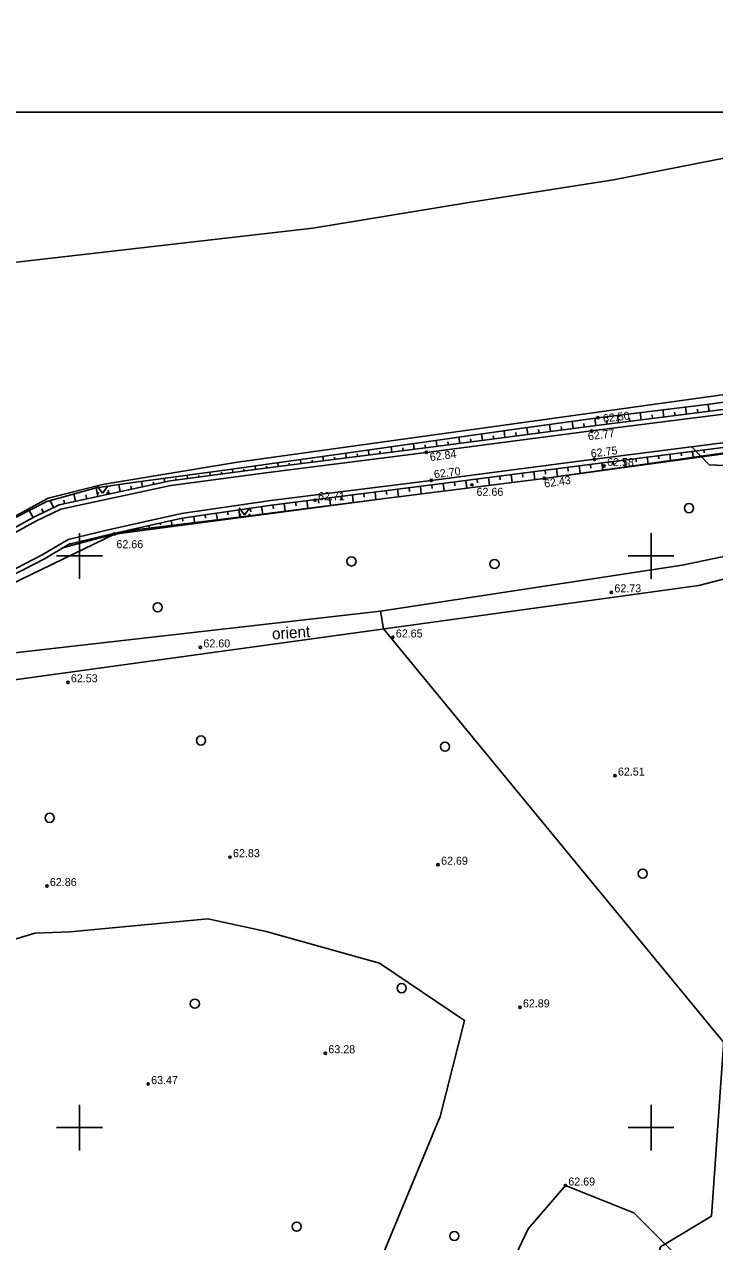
# Model space of a CAD drawing. Extents: x 642341 to 644194, y 6457989 to 6459379.
# Drawn here: x 642995.2 to 643055.6, y 6458340 to 6458446.5 of the extents above; entities that cross this region are included whole.
import ezdxf

# ---------------------------------------------------------------- set-up
doc = ezdxf.new("R2010")
doc.units = 0
for name, color, linetype in [('HALJASTUS', 7, 'Continuous'), ('HORISONTAAL-EH2000', 7, 'Continuous'), ('KORGUS-EH2000', 7, 'Continuous'), ('MOOTPIIR', 7, 'Continuous'), ('PIIR', 7, 'Continuous'), ('RELJEEF', 7, 'Continuous'), ('SITRASS', 7, 'Continuous'), ('TEE', 7, 'Continuous'), ('VORK', 7, 'Continuous'), ('VORMISTUS', 7, 'Continuous')]:
    doc.layers.add(name, color=color, linetype=linetype)

msp = doc.modelspace()

# ---------------------------------------------------------------- linework, layer by layer
at = {"layer": 'HALJASTUS'}
for p, q in [((643001.56, 6458406.1), (643002.02, 6458405.49)), ((643002.02, 6458405.49), (643002.47, 6458406.1)), ((643013.98, 6458404.21), (643014.44, 6458403.6)), ((643014.44, 6458403.6), (643014.89, 6458404.21))]:
    msp.add_line(p, q, dxfattribs=at)
msp.add_lwpolyline([(643062.86, 6458339.69), (643052.65, 6458338.38), (643048.49, 6458342.54), (643042.5, 6458344.93), (643039.24, 6458341.15), (643035.67, 6458333.58), (643020.66, 6458333.42), (642992.75, 6458331.89), (642979.69, 6458332.58), (642968, 6458335.69), (642969.87, 6458349.59), (642972.54, 6458364.7), (642974.95, 6458375.54), (642977.1, 6458389.73), (642985.02, 6458394.61), (642992.14, 6458396.63), (643003.06, 6458401.91), (643026.72, 6458405.04), (643040.65, 6458406.79), (643068.48, 6458410.6)], dxfattribs=at)
for centre, radius in [((643001.62, 6458405.49), 0.055), ((643002.45, 6458405.49), 0.055), ((643053.32, 6458404.18), 0.4), ((643014.04, 6458403.6), 0.055), ((643014.87, 6458403.6), 0.055), ((643023.79, 6458399.52), 0.4), ((643036.3, 6458399.3), 0.4), ((643006.84, 6458395.51), 0.4), ((643010.63, 6458383.86), 0.4), ((643031.98, 6458383.32), 0.4), ((642997.39, 6458377.09), 0.4), ((643049.27, 6458372.21), 0.4), ((643028.19, 6458362.19), 0.4), ((643010.09, 6458360.83), 0.4), ((643019, 6458341.33), 0.4), ((643032.79, 6458340.51), 0.4)]:
    msp.add_circle(centre, radius, dxfattribs=at)
at = {"layer": 'HORISONTAAL-EH2000'}
for points in [[(643053.57, 6458409.54), (643055.09, 6458407.97), (643062.78, 6458407.62)], [(643060.59, 6458321.06), (643055.3, 6458321.77), (643044.52, 6458323.48), (643030.38, 6458321.32), (643029.6, 6458321.43), (643028.08, 6458321.77), (643027.54, 6458324.65), (643024.59, 6458333.46), (643025.27, 6458335.85), (643031.54, 6458350.97), (643033.69, 6458359.37), (643026.23, 6458364.39), (643016.34, 6458367.14), (643011.23, 6458368.27), (642999.19, 6458367.13), (642996.09, 6458367), (642985.34, 6458363.73), (642982.54, 6458360.68), (642981.15, 6458360.01), (642975.55, 6458360.9), (642973.34, 6458359.96), (642970.69, 6458359.84), (642969.78, 6458360.75), (642968.32, 6458363.15)], [(643056.44, 6458358.91), (643055.27, 6458342.26), (643050.81, 6458339.56), (643050.33, 6458337.72), (643052.01, 6458337.22), (643053.44, 6458336.97), (643062.31, 6458336.92)]]:
    msp.add_lwpolyline(points, dxfattribs=at)
at = {"layer": 'KORGUS-EH2000'}
for centre in [(643045.35, 6458412.09), (643044.8, 6458410.94), (643030.33, 6458409.06), (643045.04, 6458408.46), (643045.89, 6458407.86), (643030.77, 6458406.61), (643040.65, 6458406.79), (643034.33, 6458406.22), (643020.61, 6458404.88), (643003.06, 6458401.91), (643046.53, 6458396.82), (643027.41, 6458392.87), (643010.58, 6458392), (642998.99, 6458388.95), (643046.84, 6458380.79), (643013.17, 6458373.65), (643031.37, 6458372.99), (642997.15, 6458371.12), (643038.53, 6458360.51), (643021.51, 6458356.5), (643006.01, 6458353.8), (643042.5, 6458344.93)]:
    msp.add_circle(centre, 0.1, dxfattribs=at)
at = {"layer": 'MOOTPIIR'}
msp.add_lwpolyline([(643069.76, 6458236.31), (643006.85, 6458180.97), (642957.03, 6458215.38), (642938.24, 6458221.19), (642939.41, 6458236.44), (642939.75, 6458280.23), (642926.67, 6458279.95), (642934.24, 6458327.61), (642944.3, 6458327.88), (642948.45, 6458353.57), (642942.54, 6458354.77), (642945.36, 6458379.28), (642956.33, 6458379.5), (642956.58, 6458397.32), (642975, 6458397.64), (642981.03, 6458397.76), (642985.08, 6458398.34), (642993.33, 6458402.89), (642997.25, 6458405.06), (643002, 6458406.25), (643013.81, 6458408.19), (643079.76, 6458417.36)], dxfattribs=at)
at = {"layer": 'PIIR'}
msp.add_lwpolyline([(643188.81, 6458449.77), (643176.6, 6458443.9), (643134.2, 6458423.02), (643124.24, 6458418.9), (643113.32, 6458414.58), (643078.7, 6458404.61), (643052.72, 6458399.2), (643026.32, 6458395.18), (642972, 6458388.99), (642970.59, 6458422.96), (643020.42, 6458428.66), (643034.05, 6458430.92), (643046.7, 6458432.91), (643068.29, 6458437.12), (643081.82, 6458440.64), (643098.86, 6458445.69), (643110.2, 6458449.96)], dxfattribs=at)
for points in [[(643026.6, 6458393.62), (643026.32, 6458395.18), (643052.72, 6458399.2), (643078.7, 6458404.61), (643113.32, 6458414.58), (643124.24, 6458418.9), (643133.2, 6458409.05), (643174.26, 6458370.19), (643189.61, 6458354.75), (643195.48, 6458347.58), (643119.35, 6458280.87)], [(643026.6, 6458393.62), (643119.35, 6458280.87), (643065.03, 6458235.45), (642961.82, 6458317.88), (642972.12, 6458387.69), (642972, 6458388.99), (643026.32, 6458395.18)]]:
    msp.add_lwpolyline(points, close=True, dxfattribs=at)
at = {"layer": 'RELJEEF'}
for p, q in [((643053.09, 6458412.4), (643053.01, 6458413.02)), ((643054.09, 6458412.52), (643054.05, 6458412.83)), ((643055.08, 6458412.65), (643055, 6458413.26)), ((643043.17, 6458411.14), (643043.09, 6458411.78)), ((643045.16, 6458411.39), (643045.07, 6458412.05)), ((643046.15, 6458411.52), (643046.11, 6458411.85)), ((643047.14, 6458411.64), (643047.06, 6458412.3)), ((643048.13, 6458411.77), (643048.09, 6458412.09)), ((643049.12, 6458411.89), (643049.04, 6458412.54)), ((643050.12, 6458412.02), (643050.08, 6458412.34)), ((643051.11, 6458412.15), (643051.03, 6458412.78)), ((643052.1, 6458412.27), (643052.06, 6458412.58)), ((643037.22, 6458410.36), (643037.15, 6458410.95)), ((643038.21, 6458410.49), (643038.18, 6458410.79)), ((643039.21, 6458410.62), (643039.13, 6458411.23)), ((643040.2, 6458410.75), (643040.16, 6458411.06)), ((643041.19, 6458410.88), (643041.11, 6458411.5)), ((643042.18, 6458411.01), (643042.14, 6458411.32)), ((643044.16, 6458411.26), (643044.12, 6458411.59)), ((643029.29, 6458409.33), (643029.23, 6458409.83)), ((643030.28, 6458409.46), (643030.25, 6458409.71)), ((643031.27, 6458409.59), (643031.21, 6458410.11)), ((643032.27, 6458409.72), (643032.23, 6458409.98)), ((643033.26, 6458409.84), (643033.19, 6458410.39)), ((643034.25, 6458409.97), (643034.21, 6458410.25)), ((643035.24, 6458410.1), (643035.17, 6458410.67)), ((643036.23, 6458410.23), (643036.19, 6458410.52)), ((643021.35, 6458408.33), (643021.3, 6458408.71)), ((643022.34, 6458408.45), (643022.32, 6458408.65)), ((643023.34, 6458408.58), (643023.29, 6458408.99)), ((643024.33, 6458408.7), (643024.3, 6458408.92)), ((643025.32, 6458408.83), (643025.27, 6458409.27)), ((643026.31, 6458408.96), (643026.28, 6458409.18)), ((643027.31, 6458409.08), (643027.25, 6458409.55)), ((643028.3, 6458409.21), (643028.27, 6458409.45)), ((643049.65, 6458408.64), (643049.73, 6458408.07)), ((643050.65, 6458408.77), (643050.68, 6458408.49)), ((643051.64, 6458408.9), (643051.71, 6458408.34)), ((643052.63, 6458409.02), (643052.66, 6458408.75)), ((643053.62, 6458409.15), (643053.69, 6458408.62)), ((643054.61, 6458409.27), (643054.65, 6458409.02)), ((643013.42, 6458407.3), (643013.38, 6458407.6)), ((643014.41, 6458407.43), (643014.39, 6458407.59)), ((643015.4, 6458407.57), (643015.36, 6458407.88)), ((643016.39, 6458407.7), (643016.37, 6458407.86)), ((643017.38, 6458407.83), (643017.34, 6458408.16)), ((643018.38, 6458407.95), (643018.35, 6458408.12)), ((643019.37, 6458408.08), (643019.32, 6458408.44)), ((643020.36, 6458408.2), (643020.34, 6458408.39)), ((643040.73, 6458407.5), (643040.77, 6458407.16)), ((643041.72, 6458407.63), (643041.81, 6458406.96)), ((643042.71, 6458407.76), (643042.75, 6458407.43)), ((643043.7, 6458407.88), (643043.79, 6458407.23)), ((643044.69, 6458408.01), (643044.74, 6458407.69)), ((643045.69, 6458408.14), (643045.77, 6458407.51)), ((643046.68, 6458408.27), (643046.72, 6458407.96)), ((643047.67, 6458408.39), (643047.75, 6458407.79)), ((643048.66, 6458408.52), (643048.7, 6458408.22)), ((643005.52, 6458406.04), (643005.42, 6458406.52)), ((643006.5, 6458406.25), (643006.46, 6458406.45)), ((643007.48, 6458406.46), (643007.41, 6458406.79)), ((643008.46, 6458406.63), (643008.44, 6458406.78)), ((643009.46, 6458406.77), (643009.42, 6458407.06)), ((643010.45, 6458406.9), (643010.43, 6458407.05)), ((643011.44, 6458407.03), (643011.4, 6458407.33)), ((643012.43, 6458407.17), (643012.41, 6458407.32)), ((643032.79, 6458406.47), (643032.84, 6458406.14)), ((643033.79, 6458406.59), (643033.87, 6458405.94)), ((643034.78, 6458406.72), (643034.82, 6458406.4)), ((643035.77, 6458406.85), (643035.86, 6458406.19)), ((643036.76, 6458406.98), (643036.8, 6458406.65)), ((643037.75, 6458407.11), (643037.84, 6458406.44)), ((643038.74, 6458407.24), (643038.79, 6458406.9)), ((643039.74, 6458407.37), (643039.82, 6458406.69)), ((642999.66, 6458404.79), (642999.52, 6458405.42)), ((643001.61, 6458405.21), (643001.45, 6458405.96)), ((643002.59, 6458405.41), (643002.52, 6458405.76)), ((643003.57, 6458405.62), (643003.44, 6458406.24)), ((643004.55, 6458405.83), (643004.49, 6458406.11)), ((643024.86, 6458405.46), (643024.9, 6458405.14)), ((643025.85, 6458405.59), (643025.93, 6458404.94)), ((643026.84, 6458405.71), (643026.88, 6458405.39)), ((643027.83, 6458405.83), (643027.91, 6458405.19)), ((643028.83, 6458405.96), (643028.87, 6458405.64)), ((643029.82, 6458406.08), (643029.9, 6458405.44)), ((643030.81, 6458406.21), (643030.85, 6458405.89)), ((643031.8, 6458406.34), (643031.89, 6458405.69)), ((642997.74, 6458404.24), (642997.45, 6458404.85)), ((642998.68, 6458404.58), (642998.62, 6458404.87)), ((643000.63, 6458405), (643000.56, 6458405.34)), ((643015.93, 6458404.33), (643016.03, 6458403.66)), ((643016.92, 6458404.47), (643016.96, 6458404.13)), ((643017.91, 6458404.59), (643018, 6458403.92)), ((643018.9, 6458404.72), (643018.95, 6458404.38)), ((643019.9, 6458404.84), (643019.98, 6458404.17)), ((643020.89, 6458404.97), (643020.93, 6458404.63)), ((643021.88, 6458405.09), (643021.96, 6458404.43)), ((643022.87, 6458405.21), (643022.91, 6458404.89)), ((643023.87, 6458405.34), (643023.95, 6458404.68)), ((642995.95, 6458403.37), (642995.6, 6458403.99)), ((642996.84, 6458403.81), (642996.69, 6458404.13)), ((643009, 6458403.31), (643009.04, 6458403.05)), ((643009.99, 6458403.45), (643010.07, 6458402.92)), ((643010.98, 6458403.6), (643011.02, 6458403.32)), ((643011.97, 6458403.74), (643012.06, 6458403.16)), ((643012.96, 6458403.89), (643013.01, 6458403.59)), ((643013.95, 6458404.04), (643014.04, 6458403.41)), ((643014.94, 6458404.18), (643014.99, 6458403.86)), ((643004.12, 6458402.22), (643004.15, 6458402.1)), ((643005.1, 6458402.44), (643005.11, 6458402.37)), ((643006.08, 6458402.66), (643006.13, 6458402.43)), ((643007.05, 6458402.87), (643007.09, 6458402.71)), ((643008.03, 6458403.09), (643008.12, 6458402.67)), ((643000.23, 6458401.31), (643000.26, 6458401.18)), ((643001.2, 6458401.55), (643001.21, 6458401.5)), ((643002.17, 6458401.78), (643002.2, 6458401.68)), ((643003.15, 6458402), (643003.16, 6458401.95)), ((642999.26, 6458401.08), (642999.28, 6458401))]:
    msp.add_line(p, q, dxfattribs=at)
for points in [[(643117.65, 6458429.65), (643117.52, 6458429.61), (643110.48, 6458426.37), (643099.1, 6458421.77), (643090.9, 6458418.91), (643081.99, 6458416.79), (643069.68, 6458414.5), (643044.75, 6458411.34), (643030.28, 6458409.46), (643016.47, 6458407.71), (643007.94, 6458406.56), (642998.23, 6458404.48), (642996.01, 6458403.4), (642988.62, 6458399.33), (642984.3, 6458397.7), (642980.46, 6458396.94), (642977.17, 6458396.95), (642975.36, 6458396.96)], [(642974.27, 6458396.89), (642980.17, 6458397.3), (642982, 6458397.63), (642984.9, 6458398.16), (642988.8, 6458400.06), (642990.15, 6458400.88), (642992.96, 6458402.64), (642997.14, 6458404.76), (643001.45, 6458405.96), (643004.49, 6458406.39), (643012.93, 6458407.54), (643026.42, 6458409.43), (643037.9, 6458411.06), (643045.35, 6458412.09), (643055.35, 6458413.3), (643067.95, 6458415.19), (643081.1, 6458417.34), (643090.15, 6458419.63), (643098.78, 6458422.54), (643109.03, 6458426.24), (643115.27, 6458428.57)], [(643120.44, 6458427.18), (643117.68, 6458425.66), (643113.39, 6458423.5), (643102.17, 6458418.44), (643097.1, 6458416.29), (643090.87, 6458414.03), (643082.86, 6458412.14), (643078.28, 6458411.42), (643068.48, 6458410.6), (643055.82, 6458408.92), (643040.65, 6458406.79), (643026.72, 6458405.04), (643013.47, 6458403.33), (643005.11, 6458402.3), (643001.8, 6458401.6), (642998.95, 6458400.82), (642998.49, 6458400.67)], [(642999.09, 6458401.04), (643002.49, 6458401.86), (643008.99, 6458403.31), (643016.79, 6458404.45), (643030.82, 6458406.21), (643045.09, 6458408.06), (643070.29, 6458411.26), (643082.36, 6458413.33), (643092.14, 6458415.67), (643100.11, 6458418.6), (643112.02, 6458423.5), (643119.15, 6458426.68), (643120.44, 6458427.18)], [(642972.13, 6458393.64), (642977.1, 6458393.62), (642980.74, 6458393.66), (642985.61, 6458394.51), (642990.06, 6458396.22), (642996.94, 6458399.75), (642999.2, 6458401.09)], [(642995.28, 6458398.93), (642995.25, 6458398.91)]]:
    msp.add_lwpolyline(points, dxfattribs=at)
at = {"layer": 'SITRASS'}
msp.add_lwpolyline([(642956.42, 6458385.96), (642966.1, 6458386.28), (642987.51, 6458388.23), (643054.17, 6458397.42), (643075.57, 6458402.97), (643118.3, 6458415.09), (643137.99, 6458422.37), (643143.06, 6458425.54)], dxfattribs=at)
at = {"layer": 'TEE'}
for points in [[(643117.98, 6458429.38), (643110.63, 6458426), (643099.24, 6458421.39), (643091.01, 6458418.52), (643082.08, 6458416.4), (643069.74, 6458414.1), (643044.8, 6458410.94), (643030.33, 6458409.06), (643016.52, 6458407.31), (643008, 6458406.17), (642998.36, 6458404.1), (642996.19, 6458403.05), (642988.79, 6458398.96), (642984.41, 6458397.31), (642980.5, 6458396.54), (642977.16, 6458396.55), (642971.93, 6458396.62)], [(642999, 6458401.43), (643002.4, 6458402.25), (643008.92, 6458403.7), (643016.73, 6458404.85), (643030.77, 6458406.61), (643045.04, 6458408.46), (643070.24, 6458411.66), (643082.28, 6458413.72), (643092.02, 6458416.06), (643099.96, 6458418.97), (643111.87, 6458423.86), (643119, 6458427.05), (643120.07, 6458427.47)], [(642971.52, 6458394.04), (642977.1, 6458394.02), (642980.71, 6458394.06), (642985.5, 6458394.9), (642989.9, 6458396.58), (642996.75, 6458400.1), (642999, 6458401.43)]]:
    msp.add_lwpolyline(points, dxfattribs=at)
at = {"layer": 'VORK'}
for p, q in [((643000, 6458402), (643000, 6458398)), ((643050, 6458402), (643050, 6458398)), ((642998, 6458400), (643002, 6458400)), ((643048, 6458400), (643052, 6458400)), ((643000, 6458352), (643000, 6458348)), ((643050, 6458352), (643050, 6458348)), ((642998, 6458350), (643002, 6458350)), ((643048, 6458350), (643052, 6458350))]:
    msp.add_line(p, q, dxfattribs=at)
at = {"layer": 'VORMISTUS'}
msp.add_lwpolyline([(642907.57, 6458438.82), (643310.49, 6458438.82), (643310.49, 6458178.71), (642907.57, 6458178.71)], close=True, dxfattribs=at)

# ---------------------------------------------------------------- texts
at = {"layer": 'KORGUS-EH2000'}
for s, rotation, p in [(' 62.50', 6.705, (643045.57, 6458411.64)), (' 62.77', 7.2152, (643044.26, 6458410.08)), (' 62.84', 7.4148, (643030.43, 6458408.26)), (' 62.75', 7.4101, (643044.51, 6458408.57)), (' 62.70', 7.1381, (643030.79, 6458406.76)), (' 62.43', 8.3498, (643040.44, 6458405.94))]:
    msp.add_text(s, height=0.7, rotation=rotation, dxfattribs=at).set_placement(p)
for s, p in [(' 62.58', (643045.89, 6458407.86)), (' 62.71', (643020.61, 6458404.88)), (' 62.66', (643034.47, 6458405.26)), (' 62.66', (643002.97, 6458400.68)), (' 62.73', (643046.53, 6458396.82)), (' 62.60', (643010.58, 6458392)), (' 62.65', (643027.41, 6458392.87)), (' 62.53', (642998.99, 6458388.95)), (' 62.51', (643046.84, 6458380.79)), (' 62.83', (643013.17, 6458373.65)), (' 62.69', (643031.37, 6458372.99)), (' 62.86', (642997.15, 6458371.12)), (' 62.89', (643038.53, 6458360.51)), (' 63.28', (643021.51, 6458356.5)), (' 63.47', (643006.01, 6458353.8)), (' 62.69', (643042.5, 6458344.93))]:
    msp.add_text(s, height=0.7, dxfattribs=at).set_placement(p)
at = {"layer": 'SITRASS'}
msp.add_text('orient', height=1, rotation=3.7454, dxfattribs=at).set_placement((643016.87, 6458392.69))

doc.saveas('drawing.dxf')
